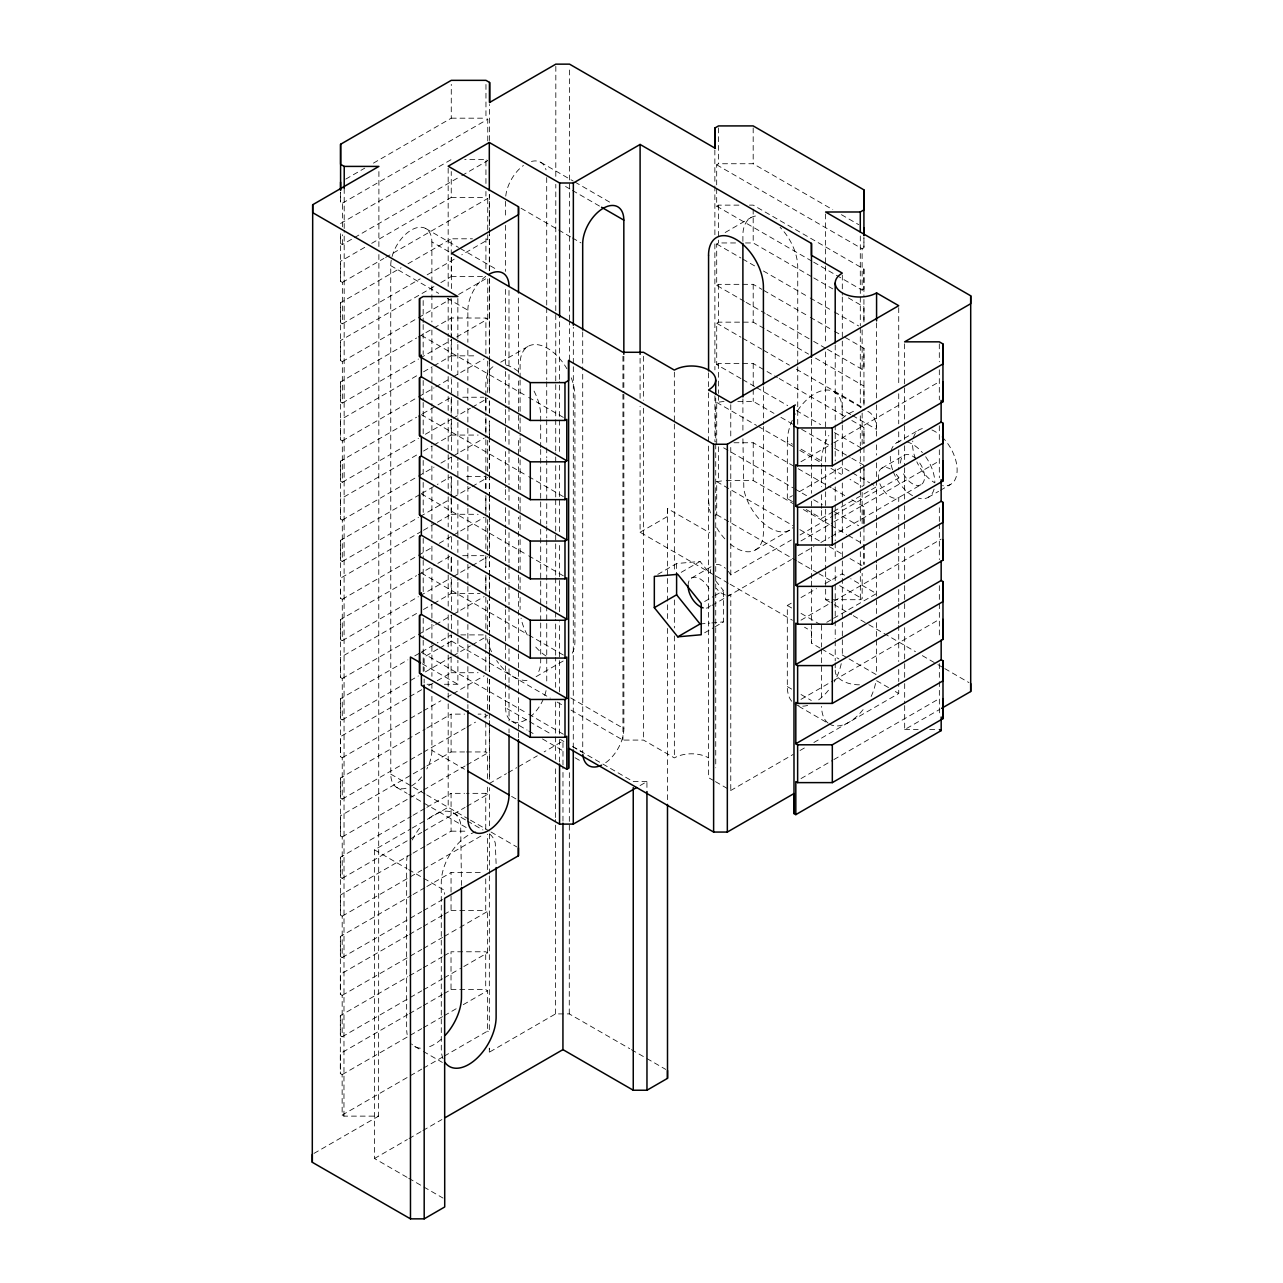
<?xml version="1.0" encoding="UTF-8"?>
<svg xmlns="http://www.w3.org/2000/svg" width="1283" height="1283" viewBox="0 0 1283 1283"><rect width="100%" height="100%" fill="white"/><g stroke="black" fill="none" stroke-linecap="round" stroke-linejoin="round"><path stroke-width="0.75" stroke-dasharray="5 3.75" d="M378.886 254.563L378.613 1116.13L343.956 1116.13L342.144 1115.087L342.144 1074.625L340.332 1073.566L340.332 1015.703L407.786 976.748M340.332 1015.703L340.348 1035.734L342.16 1036.792L342.176 995.4L340.348 994.341L340.364 936.494L411.266 895.534M340.364 936.494L340.364 956.525L342.176 957.567L342.192 916.174L340.38 915.132L340.38 857.269L411.298 816.309M340.38 857.269L340.38 877.299L342.208 878.342L342.208 836.949L340.396 835.907L340.412 778.043L425.154 729.097M340.412 778.043L340.412 798.074L342.224 799.133L342.24 757.74L340.428 756.681L340.428 698.818L407.882 659.863M340.428 698.818L340.428 718.849L342.256 719.907L342.256 678.515L340.444 677.472L340.444 619.609L416.542 575.65M340.444 619.609L340.46 639.64L342.272 640.682L342.288 599.289L340.46 598.247L340.476 540.384L420.038 494.436M340.476 540.384L340.476 560.414L342.288 561.457L342.304 520.064L340.492 519.022L340.492 461.158L416.59 417.216M340.492 461.158L340.492 481.189L342.32 482.248L342.32 440.855L340.508 439.796L340.508 381.933L416.622 337.99M340.508 381.933L340.524 401.964L342.336 403.022L342.353 361.63L340.54 360.587L340.54 302.724L401.066 267.762M340.54 302.724L340.54 322.755L342.353 323.797L342.369 282.404L340.556 281.362L340.556 233.458L340.572 243.529L342.385 244.572L352.761 238.59M342.385 226.834L342.401 203.195L340.572 202.137L340.572 192.177M342.385 244.572L342.385 234.725M343.956 1116.13L344.197 230.523M344.197 228.518L344.213 188.441M378.886 246.561L378.902 170.414M444.094 993.603L451.023 989.61L451.023 951.778L485.712 951.778L487.524 952.836L459.843 968.825M444.126 914.378L451.039 910.385L451.055 872.568L481.879 872.568M426.854 845.16L451.071 831.176L451.071 793.343L464.558 793.343M426.87 765.935L451.087 751.95L451.103 714.118L464.59 714.118M437.278 680.712L451.103 672.725L451.119 656.8M451.119 654.811L451.119 634.893L437.278 642.895M433.83 603.491L451.135 593.5L451.135 579.563M451.135 571.609L451.135 555.683L433.846 565.659M437.311 522.277L451.151 514.291L451.151 498.349M451.151 496.361L451.167 476.458L437.327 484.445M433.879 445.057L451.167 435.065L451.183 421.129M451.183 413.158L451.183 397.233L418.322 416.205M433.895 365.831L451.199 355.84L451.199 339.915M451.199 337.926L451.215 318.008L485.888 318.024L487.716 319.066L453.091 339.049M440.839 282.613L451.215 276.615L451.231 256.712M451.231 254.724L451.231 238.798L472.433 238.798M371.685 243.353L451.247 197.406L451.247 171.521M373.433 163.133L451.263 118.18L451.279 84.325M444.239 1056.117L487.508 1031.131L487.524 990.668L485.712 989.61L485.712 951.778M487.524 952.836L487.54 911.443L485.728 910.401L485.744 874.557M485.744 829.187L485.76 793.343L466.483 793.343M487.588 778.621L487.588 753.009L485.776 751.95L485.776 720.1M485.776 718.111L485.776 714.118L478.078 714.118M485.792 670.736L485.792 650.834M485.808 648.845L485.808 634.909M485.824 591.511L485.824 575.586M485.824 567.631L485.824 555.683M485.84 512.302L485.84 496.377M485.84 488.406L485.856 476.458L464.654 476.458M485.856 433.077L485.872 413.174M485.872 411.169L485.872 397.233M485.888 353.851L485.888 318.024M485.904 268.66L485.92 238.798L487.732 239.841L461.768 254.836M487.732 229.994L487.748 198.448L485.92 197.406L485.936 191.44M485.936 183.469L485.936 159.573L464.735 159.573M487.765 140.922L487.765 119.239L485.952 118.18L485.968 80.348M487.556 869.666L487.572 834.191M466.804 806.382L487.572 794.385L487.572 786.511M487.604 709.258L487.604 677.729M487.62 630.033L487.636 600.476M487.652 550.824L487.652 515.333M487.668 471.599L487.684 436.124M487.684 392.373L487.7 356.899M487.716 319.066L487.716 277.673L458.304 294.673M487.732 239.841L487.732 231.966M489.304 1052.204L489.304 1048.195L489.304 1052.204L555.555 1013.907L569.267 1013.907L629.728 1048.676M489.352 875.888L489.32 1032.19L487.508 1031.131M489.368 873.899L489.368 833.806M489.384 825.803L489.384 787.714M489.4 727.605L489.4 779.727L489.32 723.436M489.416 725.617L489.4 717.598M489.416 709.595L489.416 679.525M489.432 671.522L489.432 657.489M489.432 655.501L489.432 637.443M489.432 635.454L489.448 599.386M489.448 597.397L489.448 577.334M489.448 575.345L489.464 557.303M489.464 555.314L489.464 521.235M489.464 519.246L489.481 499.199M489.481 497.211L489.481 479.168M489.481 477.164L489.497 441.095M489.497 439.107L489.497 421.065M489.497 413.062L489.513 401.018M489.513 393.015L489.513 362.961M489.513 360.956L489.545 278.796M489.545 270.793L489.561 234.725M489.545 232.72L489.577 194.647M489.577 140.553L489.593 104.484M518.444 737.661L518.476 517.193M518.476 509.271L518.476 497.163M518.476 489.24L518.476 437.054M518.476 429.131L518.492 380.955M518.492 373.032L518.492 294.801M555.555 1013.907L555.619 819.548M555.619 817.544L555.635 767.442M555.635 759.424L555.651 699.315M555.651 687.303L555.667 657.249M555.667 655.244L555.667 619.176M555.667 617.171L555.683 611.157M555.683 609.152L555.683 577.093M555.683 575.089L555.699 533.006M555.699 531.018L555.699 498.959M555.715 496.954L555.715 452.867M555.715 450.862L555.764 312.603M555.764 310.598L555.796 184.367M555.796 176.364L555.828 64.15M559.58 762.006L559.58 735.961M559.58 733.956L559.58 701.897M559.58 691.874L559.596 621.758M559.596 611.734L559.596 543.623M559.596 531.595L559.613 463.484M559.613 451.456L559.613 381.34M559.613 379.335L559.629 319.226M562.964 821.152L562.98 767.042M562.98 765.037L562.98 740.997L544.136 751.87M569.267 1013.907L569.347 771.901M569.46 359.962L569.46 321.985M569.476 319.996L569.54 68.143M573.276 747.973L573.325 365.318M573.325 363.314L573.341 327.245M728.375 583.236L640.089 532.253L640.089 406.31M640.089 398.323L640.089 356.337M714.92 515.75L716.716 514.691L716.716 481.638L724.334 480.58M820.045 648.059L811.465 643.104L811.465 631.22L804.553 627.227M825.659 571.737L825.659 599.706L860.348 599.706L862.16 598.664L862.16 573.373M898.725 501.573L898.774 497.547A16.968 9.799 60 0 1 879.897 483.787M437.872 649.054L424.144 657.008L424.144 671.009M439.588 648.075L451.584 641.115L451.584 635.117M345.769 179.107L364.789 168.121M342.401 203.195L487.765 119.239M340.556 223.499L451.247 159.573M354.493 237.58L460.068 176.621M461.8 175.611L487.748 160.632L485.936 159.573M364.757 247.346L340.556 261.331L340.556 281.362M342.369 282.404L383.906 258.428M385.638 257.418L487.748 198.448M407.994 263.769L451.231 238.798M342.353 323.797L420.231 278.828M427.159 274.835L454.856 258.829M433.927 286.606L340.524 340.556L340.54 360.587M342.353 361.63L416.767 318.649M418.499 317.655L451.375 298.666M418.338 336.996L432.179 328.993M433.911 327.999L451.215 318.008M811.914 261.155L716.684 206.178L716.684 164.801L718.496 163.743L753.185 163.743L832.779 209.69M342.336 403.022L418.483 359.048M420.215 358.053L451.359 340.059M416.606 375.823L340.508 419.766L340.508 439.796M423.518 371.829L432.179 366.826M716.684 206.178L718.496 205.136L739.698 205.136M342.32 440.855L416.75 397.874M418.483 396.88L434.055 387.883M435.787 386.873L451.359 377.892M453.091 376.881L484.236 358.903M500.723 362.191L528.115 346.362M725.168 232.512L750.924 217.629M744.397 301.377L716.7 285.387L716.7 244.011L718.512 242.952L735.849 242.952M342.32 482.248L418.466 438.273M425.379 434.263L451.343 419.268M453.075 418.274L470.38 408.283M472.112 407.288L487.684 398.291M416.59 455.048L340.476 498.991L340.492 519.022M423.502 451.039L432.146 446.051M716.7 285.387L718.512 284.345L753.201 284.329L761.845 289.333M342.304 520.064L416.718 477.1M418.45 476.089L434.023 467.108M440.951 463.099L451.327 457.101M453.059 456.106L484.22 438.112M421.754 493.442L435.595 485.439M740.949 378.597L716.716 364.597L716.7 323.22L718.528 322.161L753.201 322.161L765.326 329.154M813.647 262.149L862.112 290.15L862.112 248.758L863.924 247.715L863.924 237.756L863.924 247.715M342.288 561.457L418.434 517.482M420.166 516.488L451.327 498.494M453.059 497.499L470.364 487.508M472.096 486.498L487.668 477.501M421.754 531.258L340.46 578.216L340.46 598.247M423.486 530.264L435.579 523.272M716.716 364.597L718.528 363.554L753.217 363.538L765.326 370.53M862.112 290.15L863.94 289.092L863.924 269.061L753.185 205.12L749.336 205.12M342.288 599.289L416.702 556.309M418.434 555.314L432.275 547.328M439.203 543.318L451.311 536.326M453.043 535.332L484.188 517.338M418.274 574.656L432.114 566.669M716.716 443.806L716.716 402.429L724.318 401.371M342.272 640.682L418.418 596.707M420.15 595.713L451.295 577.719M453.027 576.725L470.332 566.717M472.064 565.723L487.636 556.726M416.542 613.482L340.444 657.425L340.444 677.472M423.454 609.489L432.098 604.501M827.503 349.361L862.128 369.344L863.94 368.301L863.94 348.27L843.172 336.274M342.256 678.515L416.67 635.534M418.402 634.54L433.991 625.543M435.707 624.548L451.295 615.551M453.027 614.541L484.172 596.563M414.794 655.87L419.99 652.871M421.722 651.876L435.546 643.89M342.256 719.907L418.402 675.933M425.315 671.923L451.279 656.944M453.011 655.934L470.316 645.942M472.048 644.948L485.888 636.945M800.961 461.736L832.106 443.726M833.838 442.731L939.397 381.709M421.706 689.709L340.412 736.65L340.428 756.681M428.618 685.715L435.546 681.722M792.461 501.605L787.329 498.622L792.461 495.655M799.325 491.694L842.177 466.964L850.741 471.903M657.746 574.415L676.606 563.542L700.053 561.441L709.932 573.726M342.24 757.74L421.85 711.76M423.582 710.766L440.887 700.759M447.799 696.765L451.263 694.777M452.995 693.766L484.156 675.772M896.817 442.699L919.093 429.837M681.209 572.33L700.053 561.441M426.886 728.102L451.103 714.118M691.569 578.024L713.845 565.145M881.806 468.167L904.098 455.305M863.956 465.424L863.956 485.327L862.144 486.385L850.036 479.393M536.102 676.654L563.494 660.825M755.382 549.958L789.719 530.12M806.173 509.511L821.601 518.428L831.881 512.478M833.597 511.5L876.433 486.754L871.301 483.787M342.224 799.133L421.834 753.153M423.566 752.159L465.104 728.167M466.836 727.172L475.48 722.169M484.14 717.165L487.604 715.176M728.327 571.32L730.797 574.928L791.403 539.951M800.063 534.947L832.972 515.958M834.704 514.948L898.774 477.966L898.725 473.876M800.977 540.945L832.122 522.935M833.854 521.94L939.413 460.918M704.656 601.502L713.22 596.563M714.936 595.569L723.5 590.613L714.856 579.868M425.138 766.929L340.396 815.876L340.396 835.907M711.969 605.416L791.403 559.532M798.331 555.539L813.919 546.542M820.847 542.533L829.508 537.545M831.24 536.535L921.05 484.685A16.968 9.799 60 0 0 918.564 461.463M928.331 497.275L938.611 491.341M940.327 490.347L950.607 484.413M342.208 836.949L421.818 790.986M423.55 789.975L465.087 765.999M466.82 764.989L487.588 753.009M704.656 632.776L713.22 627.82M714.936 626.826L723.5 621.886L723.5 590.613M413.03 815.314L425.138 808.322M426.854 807.328L451.071 793.343M807.649 705.442A38.779 22.388 -60 0 1 787.313 686.597L787.313 605.48L792.461 602.513M801.025 597.557L816.453 588.656M825.017 583.701L842.161 573.806L849.009 577.767M407.032 1177.297L374.476 1158.517L374.476 849.843L410.48 829.059M412.196 828.064L448.184 807.28L448.184 703.116M489.32 783.528L506.448 773.633M508.164 772.655L516.728 767.699M518.444 766.705L537.288 755.831M342.208 878.342L421.818 832.378M423.55 831.368L465.071 807.392M800.993 620.154L832.138 602.144M833.87 601.15L941.161 539.133M411.282 854.141L340.364 895.101L340.38 915.132M413.014 853.147L425.122 846.155M826.733 622.303L831.865 619.336M833.581 618.342L876.433 593.596L850.725 578.745M342.192 916.174L421.802 870.195M423.534 869.2L482.376 835.217M412.998 894.54L425.106 887.547M426.838 886.537L451.055 872.568M342.176 957.567L421.786 911.588M423.518 910.593L442.555 899.591M640.089 785.549L646.937 781.604L646.937 791.627M800.993 699.363L832.154 681.369M833.87 680.359L939.429 619.352M407.802 935.355L340.348 974.31L340.348 994.341M409.534 934.361L421.642 927.368M423.374 926.374L442.394 915.388M342.176 995.4L421.786 949.42M423.518 948.426L442.555 937.424M444.271 936.43L458.127 928.427M459.859 927.433L487.54 911.443M409.518 975.754L421.626 968.761M423.358 967.767L442.378 956.781M444.11 955.771L451.023 951.778M715.449 781.636L730.765 790.488L793.102 754.484M800.031 750.491L805.227 747.492M813.887 742.488L898.725 693.494L898.725 683.502M342.16 1036.792L421.77 990.813M423.502 989.818L442.539 978.817M444.271 977.822L458.111 969.82M801.009 778.573L832.154 760.578M833.886 759.568L939.445 698.545M407.786 1014.58L340.332 1053.535L340.332 1073.566M409.502 1013.586L421.61 1006.594M423.342 1005.599L442.378 994.598M904.675 705.586L904.675 729.578L939.862 709.339M342.144 1074.625L421.754 1028.645M423.486 1027.651L442.523 1016.649M444.255 1015.655L456.363 1008.646M463.291 1004.653L487.524 990.668M342.144 1115.087L421.754 1069.108M423.47 1068.114L442.507 1057.112M313.998 1153.401L378.613 1116.13M374.476 1158.517L407.32 1139.529M409.052 1138.534L421.161 1131.542M422.893 1130.531L441.913 1119.546M640.089 532.253L667.465 516.472L667.465 508.549L709.836 532.862M728.327 595.296L730.797 594.526L730.765 790.488M700.053 623.971L709.82 623.105M711.776 622.929L723.5 621.886M451.263 118.18L485.952 118.18M451.247 197.406L485.92 197.406M745.487 242.952L753.201 242.952L812.027 276.903M451.215 276.615L485.904 276.631M451.199 355.84L476.25 355.84M462.746 397.233L483.948 397.233M737.805 401.371L753.217 401.371L773.986 413.351M451.167 435.065L478.158 435.065M733.956 442.763L753.233 442.747L796.486 467.718M726.258 480.58L753.233 480.58L793.022 503.545M451.151 514.291L478.126 514.291M462.698 555.683L483.899 555.683M451.135 593.5L480.034 593.516M460.757 634.893L483.883 634.909M451.103 672.725L478.078 672.725M427.063 684.272L430.912 684.272M444.399 684.272L457.887 684.272L457.887 660.296M904.675 729.578L918.163 729.562M929.726 729.562L937.44 729.562M571.015 710.092L622.945 740.083L643.505 740.083L674.361 757.9A24.233 14.001 0 0 1 708.633 757.9M451.087 751.95L464.574 751.95M466.499 751.95L485.776 751.95M646.937 781.604L633.241 781.604L574.976 747.925M451.071 831.176L468.407 831.176M451.039 910.385L485.728 910.401M451.023 989.61L485.712 989.61M422.299 663.824L457.887 684.272M631.444 1049.67L645.189 1057.577M646.905 1058.555L665.797 1069.429M841.423 214.678L858.728 224.669M716.684 164.801L862.112 248.758M813.759 277.914L832.779 288.9M848.352 297.881L863.924 306.878L863.94 322.915L863.924 294.93M716.7 244.011L740.933 257.995M742.665 259.006L754.789 265.998M763.433 271.002L808.45 296.982M810.182 297.977L832.683 310.967M834.415 311.977L858.664 325.962M763.577 290.327L808.563 316.292M810.295 317.302L832.795 330.276M834.527 331.287L841.44 335.28M540.672 162.267L573.244 181.079M574.96 182.074L612.665 203.853M565.546 186.468L570.694 189.435M572.41 190.429L599.835 206.274M746.129 302.387L765.181 313.373M766.913 314.383L811.914 340.364M813.647 341.358L825.771 348.367M767.042 330.148L808.579 354.124M815.491 358.117L863.94 386.087L863.956 406.118L863.94 348.27M520.994 208.231L556.982 229.032M558.698 230.026L570.694 236.954M572.41 237.948L580.974 242.888M716.7 323.22L740.949 337.204M742.681 338.215L761.717 349.201M763.449 350.211L789.414 365.19M796.342 369.199L862.128 407.176M834.126 391.828L864.967 409.646M850.741 414.537L842.161 409.582A38.779 22.388 -60 0 0 825.242 390.112A38.779 22.388 -60 0 0 795.348 414.233M852.441 415.516L876.433 429.372A38.779 22.388 -60 0 0 862.721 409.87M767.058 371.541L777.434 377.523M779.166 378.533L844.92 416.478M851.832 420.487L863.956 427.48L863.956 443.501L863.956 427.48M742.681 379.592L754.805 386.584M756.537 387.594L787.698 405.588M796.358 410.576L820.591 424.577M834.447 432.563L860.412 447.559M780.898 417.344L793.022 424.336M801.667 429.34L832.811 447.318M834.543 448.312L850.116 457.309M851.848 458.304L863.956 465.296L863.956 485.327M852.457 472.898L869.585 482.793M425.86 228.599L458.416 247.394M460.132 248.389L496.12 269.173M792.285 420.247A38.779 22.388 -60 0 0 787.329 441.256L792.461 444.223M801.025 449.162L821.585 461.046L821.585 466.98M716.716 402.429L756.537 425.411M758.269 426.421L792.894 446.404M799.822 450.397L822.323 463.388M830.983 468.391L841.375 474.389M406.021 788.275A29.076 16.791 -60 0 1 390.786 774.146L390.738 265.645A29.076 16.791 -60 0 1 411.314 230.042A29.076 16.791 -60 0 1 431.874 241.894L450.734 252.783M798.218 468.728L831.079 487.7M832.811 488.695L844.936 495.687M851.848 499.696L863.956 506.689L863.972 526.72M723.644 447.815L792.894 487.781M794.626 488.791L806.75 495.783M813.679 499.777L822.339 504.78M834.447 511.773L858.696 525.773M390.738 265.645L438.722 293.374M447.302 298.314L467.862 310.197L467.862 342.224M803.415 509.543L829.363 524.522M831.095 525.533L846.668 534.514M848.4 535.508L862.24 543.511M716.716 481.638L792.894 525.613M799.822 529.622L820.607 541.602M829.251 546.606L843.107 554.609M850.036 558.602L862.16 565.595M421.353 335.424L526.96 396.399M528.692 397.393L563.317 417.392M716.716 514.691L796.358 560.671M798.09 561.681L817.143 572.667M818.875 573.677L832.715 581.664M839.643 585.657L862.16 598.664M787.313 605.48L792.461 608.447M801.025 613.386L819.869 624.276M730.107 584.23L792.429 620.234M842.161 654.923L847.309 657.89M849.025 658.885L876.433 674.73L876.594 620.747M421.369 414.634L526.976 475.608M528.708 476.602L563.333 496.601M821.745 649.038L838.89 658.933M888.51 687.592L876.594 680.712A24.233 14.001 0 0 1 873.354 682.283M895.326 691.537L898.725 693.494M787.313 686.597L792.461 689.564M801.025 694.52L811.305 700.454M798.78 706.324L829.62 724.141A38.779 22.388 -60 0 0 864.742 707.414M421.369 493.843L526.976 554.817M528.708 555.812L563.333 575.81M421.369 573.068L526.992 634.027M528.724 635.037L563.349 655.02M570.743 697.92L623.875 728.616A29.076 16.791 -60 0 1 603.315 764.235M713.733 780.641L708.633 777.706L708.617 443.87M451.584 641.115L550.247 698.096M557.175 702.09L562.371 705.105M421.385 652.261L526.992 713.236M528.724 714.246L563.349 734.229M505.598 665.781L505.614 707.815L527.89 720.693M529.606 721.671L551.882 734.55M560.463 739.505L563.879 741.478M572.459 746.433L582.739 752.367L582.707 372.006M511.628 721.126L527.056 730.043M528.772 731.021L535.636 734.983M542.484 738.944L564.777 751.822M575.057 757.756L580.189 760.739M431.906 696.332L431.906 750.395L464.478 769.191M511.596 796.39L516.728 799.373M485.76 793.343L487.572 794.385M390.786 774.146L425.058 793.936M426.774 794.931L468.744 819.163M470.46 820.142L489.304 831.031M491.02 832.025L516.712 846.876M453.524 812.989L465.649 819.997M467.381 820.992L482.953 829.989M396.8 787.457L407.08 793.391M408.796 794.385L467.06 828.032M414.682 1046.431L421.61 1050.424M423.342 1051.435L442.378 1062.436M408.748 1178.291L443.004 1198.065M825.659 599.706L832.571 603.7M834.303 604.71L851.559 614.685M853.291 615.696L867.1 623.682M868.832 624.677L915.453 651.652M922.365 655.645L936.173 663.632M937.905 664.626L943.085 667.625M944.801 668.619L968.986 682.604M374.476 849.843L406.968 868.623M408.684 869.617L444.592 890.386L444.592 894.331M708.569 500.53L709.515 509.271A38.763 22.372 60 0 0 710.413 512.927M730.797 574.928L730.765 446.725M863.972 544.505L863.972 564.536L863.956 506.689M340.572 192.129L340.572 202.137M939.3 343.828L939.316 361.822M939.316 369.809L939.316 399.799M939.316 425.78L939.316 441.769M939.316 449.756L939.332 477.741M939.332 507.715L939.332 521.716M939.332 523.705L939.332 559.677M939.332 585.657L939.348 601.647M939.348 603.651L939.348 637.619M939.348 663.616L939.348 679.605M939.348 681.594L939.364 715.577M904.627 343.844L904.627 385.814M904.627 387.819L904.627 423.791M904.627 425.78L904.627 443.774M904.643 445.778L904.643 465.761M904.643 467.75L904.643 503.738M904.643 505.727L904.643 521.716M904.643 523.721L904.643 539.71M904.643 547.697L904.659 583.669M904.659 585.673L904.659 601.663M904.659 603.668L904.659 619.657M904.659 627.644L904.675 661.627M904.675 663.616L904.675 681.61M904.675 683.598L904.675 703.597M898.725 307.695L898.725 385.782M898.725 393.785L898.725 423.823M898.725 431.826L898.725 441.849M898.725 449.852L898.725 469.867M898.725 505.582L898.725 523.56M898.725 525.565L898.725 545.564M898.725 547.552L898.725 581.552M898.725 589.538L898.725 601.535M898.725 603.539L898.725 623.522M898.725 625.527L898.725 661.515M898.725 669.501L898.725 681.498M876.578 322.899L876.578 402.846M876.578 404.851L876.578 436.829M876.578 444.832L876.433 455.096M876.578 462.826L876.578 520.802M876.578 522.79L876.578 534.786M876.578 542.789L876.594 562.772M876.594 564.777L876.594 618.743M863.924 269.061L863.94 293.069M863.956 447.51L863.956 463.436M862.128 329.939L862.128 369.344M862.144 413.094L862.144 448.553M862.144 492.303L862.16 527.762M860.3 235.96L860.3 325.898M860.3 327.903L860.316 407.85M860.316 415.836L860.316 445.81M860.316 447.815L860.332 465.793M860.332 467.798L860.332 487.781M860.332 489.785L860.332 523.753M860.332 531.755L860.332 543.751M860.332 551.738L860.332 565.723M860.332 567.727L860.348 599.706M842.306 275.107L842.306 295.106M842.306 297.095L842.306 339.081M842.306 341.086L842.161 423.438M842.306 425.042L842.306 475.015M842.306 483.001L842.306 534.979M842.322 542.982L842.322 558.971M842.322 560.976L842.322 656.928M835.217 344.983L835.217 422.941M835.217 424.946L835.217 460.918M835.217 468.92L835.217 478.912M835.217 486.915L835.217 502.904M835.217 504.893L835.217 540.881M835.217 542.885L835.217 558.875M835.217 566.861L835.217 582.867M835.217 584.856L835.217 618.839M835.217 620.844L835.217 638.838M835.217 640.826L835.217 660.825M835.217 662.814L835.217 670.817M825.61 213.988L825.61 263.961M825.61 265.95L825.627 343.892M825.627 351.895L825.643 489.785M825.643 491.79L825.659 545.74M825.659 547.745L825.659 569.732M821.585 468.953L821.585 486.77M821.585 494.677L821.601 508.533M821.601 510.506L821.601 518.428M821.585 625.27L821.585 647.033M821.585 649.022L821.585 700.454M811.465 359.24L811.465 493.297M811.465 501.172L811.465 545.275M811.465 547.151L811.465 579.13M811.465 581.135L811.465 587.245M811.465 589.138L811.465 643.104M797.737 364.789L797.737 267.056A38.779 22.388 60 0 0 780.128 227.332M797.737 366.778L797.737 424.609M787.329 441.256L787.329 498.622M763.401 386.616L763.401 424.497M763.401 426.501L763.417 532.204A38.763 22.372 60 0 1 730.284 544.04M753.185 127.899L753.185 163.743M753.185 209.113L753.201 242.952M753.201 284.329L753.201 322.161M753.217 363.538L753.217 387.434M753.217 389.423L753.217 401.371M753.233 442.747L753.233 480.58M742.889 241.364L742.889 235.382A38.779 22.388 60 0 1 756.601 215.881M742.905 398.933L742.905 430.847M742.905 438.818L743.851 489.432A38.763 22.372 60 0 0 765.582 524.972A38.763 22.372 60 0 0 792.798 527.666M730.765 404.69L730.765 438.722M718.496 127.915L718.496 163.743M718.496 205.136L718.512 242.952M718.512 284.345L718.528 322.161M718.528 363.554L718.528 393.416M718.528 395.405L718.528 401.371M718.544 446.741L718.544 480.58M715.722 397.987L715.722 441.961M715.722 443.966L715.738 767.795M714.856 150.015L714.872 184.03M714.872 185.987L714.888 235.992M714.872 243.946L714.904 369.905M714.904 395.838L714.92 441.849M708.569 372.888L708.569 390.834M708.569 392.839L708.569 442.699M676.606 563.542L676.606 573.309M674.345 372.102L674.345 422.075M674.345 424.08L674.361 571.993M674.361 599.979L674.361 627.964M674.361 635.967L674.361 757.9M667.465 508.549L667.465 618.534M667.481 628.445L667.497 802.484M643.505 356.289L643.505 400.264M643.505 408.251L643.505 740.083M623.843 356.257L623.843 392.293M623.843 394.298L623.875 728.616M622.945 356.289L622.945 392.261M622.945 394.266L622.945 740.083M582.707 331.96L582.707 370.001M546.702 177.583L546.718 305.707M546.718 307.695L546.718 379.768M546.718 381.773L546.718 417.809M546.718 419.814L546.718 445.843M546.718 447.831L546.734 457.855M546.734 459.843L546.734 523.913M546.734 525.918L546.734 537.93M546.734 539.918L546.734 603.988M546.734 605.993L546.75 684.064M540.688 447.462L540.688 415.564A38.779 22.388 60 0 0 532.653 388.541M540.688 449.467L540.688 527.249M540.688 529.237L540.704 579.098M540.704 581.103L540.704 605.031M540.704 607.019L540.704 620.988M540.704 622.977L540.704 660.873A38.763 22.388 60 0 1 537.032 674.601M520.096 378.068L520.096 364.115A38.779 22.388 60 0 1 537.016 344.63A38.779 22.388 60 0 1 566.894 368.75M520.096 380.073L520.096 415.965M520.096 417.953L520.096 435.915M520.096 437.904L520.096 451.873M520.096 459.843L520.096 489.753M520.096 497.74L520.096 513.697M520.096 515.686L520.096 531.643M520.096 539.63L520.096 569.54M520.096 577.51L520.096 589.49M520.096 597.461L520.096 609.425M508.998 290.439L508.998 366.521M508.998 374.524L508.998 404.562M508.998 406.551L508.998 422.572M508.998 430.575L508.998 446.596M508.998 448.601L509.014 484.637M509.014 486.642L509.014 502.647M509.014 510.666L509.014 524.667M509.014 532.686L509.014 562.708M509.014 564.712L509.014 582.723M509.014 584.727L509.014 604.742M509.014 606.747L509.014 640.778M509.014 648.797L509.014 660.809M509.014 668.812L509.014 682.829M509.014 684.833L509.03 720.854M509.03 728.872L509.03 732.866M505.566 201.335L505.566 217.34M505.566 225.343L505.566 271.387M505.566 289.413L505.582 369.488M505.582 371.493L505.582 407.529M505.582 409.534L505.582 425.539M505.582 427.544L505.582 443.565M505.582 451.568L505.582 487.604M505.582 489.609L505.582 499.616M505.598 507.619L505.598 527.634M505.598 529.638L505.598 565.675M505.598 567.679L505.598 579.691M505.598 587.694L505.598 607.725M505.598 609.714L505.598 663.776M496.104 863.587L495.27 843.107A38.843 22.42 -60 0 0 489.769 834.094M489.304 194.551L489.304 228.615M489.304 230.619L489.304 270.681M489.304 278.7L489.304 356.818M489.304 358.823L489.304 392.887M489.304 400.905L489.304 412.918M489.304 420.936L489.304 434.953M489.304 436.958L489.304 473.01M489.304 475.015L489.32 493.057M489.32 495.062L489.32 515.092M489.32 517.097L489.32 551.145M489.32 553.149L489.32 571.176M489.32 573.18L489.32 593.211M489.32 595.216L489.32 631.284M489.32 639.287L489.32 651.315M489.32 653.32L489.32 671.346M489.32 679.365L489.32 711.407M489.32 713.412L489.32 721.431M485.856 395.854L485.856 383.89A38.779 22.388 60 0 1 493.875 366.136M485.856 397.842L485.856 409.822M485.856 417.793L485.856 437.744M485.856 439.732L485.856 493.586M485.856 495.575L485.856 515.525M485.856 517.514L485.856 549.429M485.856 557.415L485.856 567.375M485.856 575.361L485.856 595.296M485.856 597.301L485.856 629.215M467.862 350.227L467.862 380.265M467.862 388.268L467.862 400.28M467.862 408.283L467.862 426.309M467.862 428.314L467.878 464.35M467.878 466.338L467.878 484.365M467.878 486.369L467.878 506.384M467.878 508.389L467.878 542.42M467.878 544.425L467.878 562.435M467.878 564.44L467.878 584.455M467.878 586.459L467.878 616.498M467.878 624.5L467.878 642.51M467.878 644.515L467.878 658.532M467.878 666.535L467.894 702.571M467.894 704.575L467.894 708.585M461.479 885.43L460.645 823.109A38.843 22.42 -60 0 0 426.998 820.126M457.855 298.538L457.855 342.513M457.855 344.502L457.855 374.492M457.855 382.478L457.871 398.468M457.871 400.472L457.871 420.455M457.871 422.46L457.871 460.421M457.871 462.425L457.871 478.415M457.871 480.419L457.871 496.409M457.871 504.395L457.871 538.379M457.871 540.368L457.871 552.364M457.871 560.366L457.887 580.349M457.887 582.338L457.887 612.328M457.887 620.314L457.887 636.304M457.887 638.309L457.887 658.291M451.584 257.306L451.584 289.284M451.584 299.292L451.584 337.269M451.584 339.273L451.584 371.252M451.584 379.239L451.584 395.244M451.584 397.233L451.584 417.232M451.584 419.22L451.584 455.208M451.584 457.213L451.584 469.193M451.584 477.196L451.584 497.179M451.584 499.183L451.584 529.173M451.584 537.16L451.584 549.156M451.584 557.159L451.584 571.143M451.584 579.146L451.584 613.13M451.584 615.134L451.584 633.112M448.168 168.217L448.168 286.414M448.168 298.442L448.168 336.499M448.168 338.504L448.168 368.558M448.168 376.561L448.168 388.589M448.168 396.607L448.168 410.624M448.168 418.643L448.184 452.691M448.184 454.695L448.184 472.721M448.184 474.726L448.184 494.757M448.184 496.762L448.184 526.816M448.184 534.835L448.184 546.847M448.184 554.865L448.184 572.892M448.184 574.896L448.184 606.955M448.184 614.958L448.184 630.995M448.184 633L448.184 647.017M448.184 655.036L448.184 691.088M448.184 693.093L448.184 701.111M431.874 241.894L431.89 283.944M431.89 285.949L431.89 321.985M431.89 329.988L431.89 360.01M431.89 368.029L431.89 384.034M431.89 386.039L431.89 406.053M431.89 408.058L431.89 444.094M431.89 446.099L431.89 458.111M431.89 466.114L431.89 480.131M431.89 488.133L431.906 524.17M431.906 526.174L431.906 538.186M431.906 546.189L431.906 560.206M431.906 568.209L431.906 602.256M431.906 604.245L431.906 622.271M431.906 624.276L431.906 644.291M431.906 646.295L431.906 676.317M431.906 684.32L431.906 688.329M424.144 678.996L424.144 683.005M423.165 300.543L423.165 322.53M423.165 324.535L423.165 354.509M423.182 380.49L423.182 400.472M423.182 402.477L423.182 434.456M423.182 460.437L423.182 474.421M423.182 482.424L423.198 512.398M423.198 538.379L423.198 558.362M423.198 560.366L423.198 592.345M423.198 618.326L423.198 638.309M423.198 640.313L423.214 672.292M724.847 538.844A38.763 22.372 60 0 1 715 524.587M531.451 161.45A29.076 16.791 -60 0 1 545.997 169.837M505.743 196.123A29.076 16.791 -60 0 1 523.448 165.459M546.045 690.623A29.076 16.791 -60 0 1 543.992 697.535M543.286 699.251A29.076 16.791 -60 0 1 531.499 715.802M526.174 719.683A29.076 16.791 -60 0 1 505.614 707.815M475.849 831.897A38.843 22.42 -60 0 0 441.272 882.512L441.288 1048.692A38.779 22.372 -60 0 0 444.11 1061.057M407.256 855.553A38.843 22.42 -60 0 0 406.647 862.513L406.647 1028.693A38.779 22.372 -60 0 0 407.176 1034.563M412.324 839.932A38.843 22.42 -60 0 1 420.375 827.118M441.176 1039.326A38.779 22.372 -60 0 1 426.982 1047.521M420.359 1048.179A38.779 22.372 -60 0 1 411.602 1043.977M859.45 684.817A24.233 14.001 0 0 1 836.035 667.192M934.088 489.08A31.514 18.187 60 0 1 918.339 498.173M912.582 495.719A31.514 18.187 60 0 1 893.289 471.711M892.599 469.835A31.514 18.187 60 0 1 890.482 453.877M891.06 450.91A31.514 18.187 60 0 1 901.436 441.288M906.808 441.817A31.514 18.187 60 0 1 922.429 452.626M925.668 456.748A31.514 18.187 60 0 1 934.858 482.857A31.514 18.187 60 0 1 916.832 461.832M710.445 605.64A16.968 9.799 60 0 1 706.051 608.174M688.057 585.786A16.968 9.799 60 0 1 696.942 577.542A16.968 9.799 60 0 1 710.445 591.784M921.05 484.685A16.968 9.799 60 0 1 902.19 470.925M900.586 463.067A16.968 9.799 60 0 1 915.677 458.4M878.711 479.746A16.968 9.799 60 0 1 890.29 469.001M896.288 474.325A16.968 9.799 60 0 1 898.774 477.966M725.44 595.007A16.968 9.799 60 0 1 716.331 588.368M710.333 572.908A16.968 9.799 60 0 1 710.75 569.572M716.331 564.392A16.968 9.799 60 0 1 725.44 568.257M942.011 436.894A31.514 18.187 60 0 1 957.134 469.706A31.514 18.187 60 0 1 942.476 485.696M915.565 458.849A31.514 18.187 60 0 1 912.774 441.015M913.336 438.048A31.514 18.187 60 0 1 923.712 428.426M931.939 429.949A31.514 18.187 60 0 1 939.204 434.408M841.231 663.664A38.779 22.388 -60 0 1 834.126 681.947M828.449 690.254A38.779 22.388 -60 0 1 817.608 700.598M875.503 683.454A38.779 22.388 -60 0 1 870.772 697.262M828.016 723.035A38.779 22.388 -60 0 1 821.601 706.388M821.585 461.046A38.779 22.388 -60 0 1 828.802 435.482M841.921 418.723A38.779 22.388 -60 0 1 854.366 411.073M431.906 750.395A29.076 16.791 -60 0 1 426.806 768.998M421.626 776.889A29.076 16.791 -60 0 1 411.346 786.014M467.862 310.197A29.076 16.791 -60 0 1 485.744 276.326M571.256 377.827A38.779 22.388 60 0 1 574.928 395.773L574.944 641.099A38.763 22.388 60 0 1 571.288 654.811M546.093 656.046A38.763 22.388 60 0 1 533.824 644.756M527.313 634.989A38.763 22.388 60 0 1 521.042 618.165M506.176 365.046A38.779 22.388 60 0 1 520.369 373.241M526.992 680.375A38.763 22.388 60 0 1 499.584 664.53M498.558 663.247A38.763 22.388 60 0 1 496.601 660.52M491.533 651.748A38.763 22.388 60 0 1 486.802 637.94"/><path stroke-width="1.5" d="M518.444 739.569L518.428 855.777L444.592 898.292L444.72 1206.966L424.192 1218.85L410.48 1218.85L312.298 1162.302L312.683 204.751L378.902 166.405L344.229 166.405L340.588 164.304L340.588 144.273L451.279 80.348L485.968 80.348L489.593 82.449L489.593 102.48L555.828 64.15L569.54 64.15L715.401 148.379M340.588 190.189L340.588 144.273M344.213 188.441L344.229 166.405M489.593 102.496L489.593 82.449M518.492 292.893L518.508 206.755L448.168 166.213L489.304 142.477L559.645 183.004L573.357 183.004L640.105 144.45L811.465 243.417L811.465 357.364M636.657 787.537L573.276 824.103L559.564 824.103L559.564 764.01M559.629 317.238L559.645 183.004M445.361 1117.557L562.932 1049.622L562.964 823.157M573.276 824.103L573.276 749.978M573.341 325.24L573.357 183.004M640.089 354.333L640.105 144.45M811.465 243.417L811.465 255.301L842.306 273.119A24.233 14.001 0 0 0 842.306 292.909A24.233 14.001 0 0 0 876.578 292.909L898.725 305.691L730.765 402.686L708.617 389.888A24.233 14.001 0 0 0 708.617 370.097A24.233 14.001 0 0 0 674.345 370.097L643.505 352.28L622.945 352.28L451.584 253.312L518.508 214.662L518.508 206.755M941.562 708.344L970.702 691.521L970.702 683.598M714.856 148.01L714.856 128.027L718.496 125.926L753.169 125.91L863.908 189.852L863.924 209.883L860.284 211.984L825.61 212L970.702 295.796L970.702 303.718L904.627 341.839L939.3 341.839L942.941 343.94L942.941 363.971L832.266 427.945L797.577 427.961L793.952 425.86L793.936 405.829L795.364 404.995M421.353 355.134L421.353 376.817L419.541 377.86L419.557 397.89L530.28 461.832L564.969 461.816L566.781 460.773L566.781 419.381L564.969 420.439L530.28 420.439L419.541 356.514L419.541 298.65L423.165 296.549L457.855 296.549L312.683 212.657L312.683 204.751M421.369 515.525L421.369 535.236L419.557 536.278L419.573 556.325L530.296 620.25L564.985 620.25L566.797 619.192L566.797 577.815L564.985 578.858L530.296 578.858L419.557 514.932L419.557 457.069L421.369 456.026L421.369 436.316M419.541 298.65L419.541 318.681L530.28 382.623L564.969 382.607L568.594 380.506L568.594 360.475L713.621 444.255L727.333 444.255L793.936 405.829L794.001 813.582L795.813 814.641L941.177 730.604L941.177 717.005M419.541 415.692L419.557 435.723L530.296 499.648L564.969 499.648L566.797 498.59L566.797 539.983L564.985 541.025L530.296 541.041L419.557 477.116L419.557 457.069M421.401 673.655L421.401 685.33L566.829 769.287L566.813 736.234L565.001 737.276L530.312 737.292L419.573 673.367L419.557 615.503L421.385 614.445L421.385 592.762M941.129 400.424L941.129 422.091L942.957 423.149L942.957 443.18L832.282 507.154L797.593 507.17L795.781 506.127L795.765 464.735L797.593 465.777L832.282 465.777L942.957 401.787L942.941 343.94M795.781 506.127L941.129 422.091M419.557 574.11L419.573 594.141L530.296 658.083L564.985 658.067L566.813 657.024L566.813 698.401L565.001 699.46L530.312 699.46L419.573 635.534L419.557 615.503M654.33 607.661L654.33 576.404L677.777 574.319L701.224 603.491L701.224 634.748L677.777 636.833L654.33 607.661L676.606 594.799L676.606 573.309M941.145 479.634L941.145 501.3L942.957 502.359L942.973 522.389L832.298 586.379L797.609 586.379L795.797 585.337L795.781 543.944L797.593 545.002L832.282 544.986L942.973 481.013L942.957 423.149M677.777 636.833L700.053 623.971L676.606 594.799M795.797 585.337L941.145 501.3M566.829 769.287L568.642 768.244L568.594 360.475M941.161 560.815L941.161 580.525L942.973 581.568L942.989 601.599L832.298 665.588L797.625 665.588L795.797 664.546L795.797 623.153L797.609 624.212L832.298 624.196L942.973 560.222L942.957 502.359M795.797 664.546L941.161 580.525M941.161 640.025L941.177 659.735L942.989 660.777L943.005 680.824L832.314 744.798L797.625 744.798L795.813 743.755L795.813 702.362L797.625 703.421L832.314 703.405L942.989 639.431L942.973 581.568M795.813 743.755L941.177 659.735M568.642 768.244L568.626 748.197L713.621 832.058L727.333 832.058L794.001 793.552L794.001 813.582M795.813 814.641L795.813 781.572L797.641 782.63L832.33 782.614L943.005 718.64L942.989 660.777M562.932 1049.622L633.257 1090.229L646.969 1090.229L667.513 1078.345L667.497 804.409M420.599 662.862L410.432 657.008L410.48 1218.85M601.551 207.253L623.827 220.131L623.843 354.268M421.353 376.817L566.781 460.773M939.364 729.562L941.177 730.604M421.369 456.026L566.797 539.983M421.369 535.236L566.797 619.192M421.385 614.445L566.813 698.401M467.894 771.179L509.03 794.931A29.076 16.791 -60 0 1 488.47 830.55A29.076 16.791 -60 0 1 467.894 818.682L467.894 710.574M518.444 800.351L559.564 824.103M942.941 381.757L942.957 401.787M942.957 460.966L942.973 481.013M942.973 540.175L942.973 560.222M942.989 619.4L942.989 639.431M942.989 698.61L943.005 718.64M863.924 227.668L863.924 235.687L863.908 189.852M714.856 128.027L714.872 148.058M667.513 1070.423L667.513 1078.345M419.541 336.467L419.541 356.514M419.557 494.901L419.557 514.932M419.573 653.32L419.573 673.367M340.572 182.106L340.572 190.125M312.298 1154.395L312.298 1162.302M970.702 295.796L970.702 691.521M876.578 292.909L876.578 320.894M860.284 211.984L860.284 231.966M835.201 283.014L835.217 342.978M832.266 427.945L832.282 465.777M832.282 507.154L832.282 544.986M832.298 586.379L832.298 624.196M832.298 665.588L832.314 703.405M832.314 744.798L832.33 782.614M797.577 427.961L797.593 465.777M797.593 507.17L797.593 545.002M797.609 586.379L797.609 624.212M797.625 665.588L797.625 703.421M797.625 744.798L797.641 782.63M763.401 384.611L763.401 286.879A38.779 22.404 60 0 0 736.009 239.408A38.779 22.404 60 0 0 708.537 255.205M742.889 243.369L742.905 396.928M727.333 444.255L727.333 832.058M715.722 379.993L715.722 393.993M713.621 444.255L713.621 832.058M708.569 255.221L708.569 370.899M646.937 791.627L646.969 1090.229M633.241 787.618L633.257 1090.229M582.707 329.972L582.69 243.882A29.076 16.791 -60 0 1 603.251 208.263A29.076 16.791 -60 0 1 623.827 220.131M564.969 382.607L564.969 420.439M564.969 461.816L564.969 499.648M564.985 541.025L564.985 578.858M564.985 620.25L564.985 658.067M565.001 699.46L565.001 737.276M530.28 382.623L530.28 420.439M530.28 461.832L530.296 499.648M530.296 541.041L530.296 578.858M530.296 620.25L530.296 658.083M530.312 699.46L530.312 737.292M518.428 847.855L518.428 855.777M509.03 734.87L509.03 794.931M496.104 867.565L496.12 1017.002A38.779 22.372 -60 0 1 475.801 1059.325A38.779 22.372 -60 0 1 444.96 1062.388M489.304 142.477L489.304 190.558M461.479 887.419L461.495 997.003A38.779 22.372 -60 0 1 445.233 1035.317M424.144 685.01L424.192 1218.85M419.541 377.86L419.557 435.723M419.557 536.278L419.573 594.141M601.519 765.181A29.076 16.791 -60 0 1 582.819 754.388M703.164 607.885A16.968 9.799 60 0 1 688.057 585.786M488.422 274.562A29.076 16.791 -60 0 1 508.998 286.446"/></g></svg>
